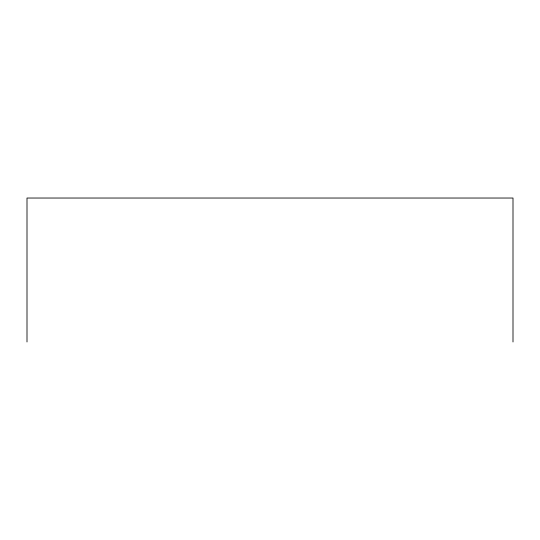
<?xml version="1.0" encoding="UTF-8"?>
<svg xmlns="http://www.w3.org/2000/svg" width="540" height="540" viewBox="0 0 540 540"><rect width="100%" height="100%" fill="white"/><g stroke="black" fill="none" stroke-linecap="round" stroke-linejoin="round"><path stroke-width="0.81" d="M513 341.969L513 198.032L27 198.032L27 341.969"/></g></svg>
